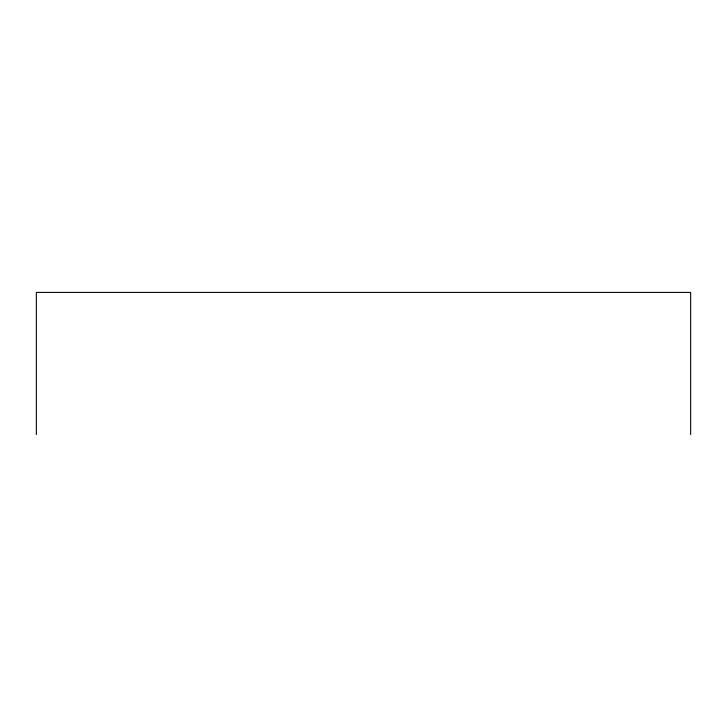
<?xml version="1.0" encoding="UTF-8"?>
<svg xmlns="http://www.w3.org/2000/svg" width="727" height="727" viewBox="0 0 727 727"><rect width="100%" height="100%" fill="white"/><g stroke="black" fill="none" stroke-linecap="round" stroke-linejoin="round"><path stroke-width="1.09" d="M690.65 434.592L690.65 292.408L36.35 292.408L36.35 434.592"/></g></svg>
